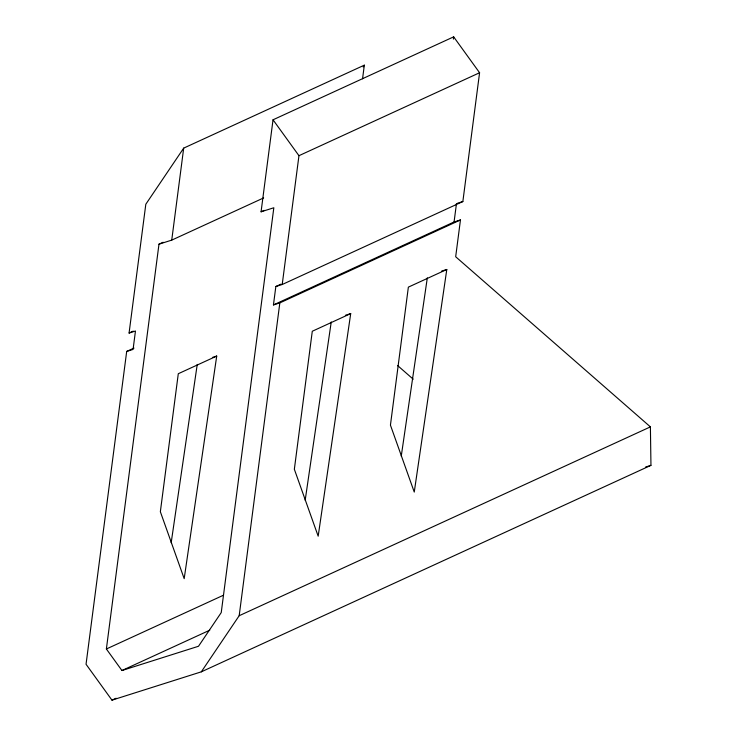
<?xml version="1.0" encoding="UTF-8"?>
<svg xmlns="http://www.w3.org/2000/svg" width="737" height="737" viewBox="0 0 737 737"><rect width="100%" height="100%" fill="white"/><g stroke="black" fill="none" stroke-linecap="round" stroke-linejoin="round"><path stroke-width="1.11" d="M133.996 348.085L126.69 351.438L86.045 664.258L111.969 700.15L201.302 671.84L650.955 465.342L650.403 426.88L455.678 256.752L460.459 219.948L454.075 221.975L273.445 304.925L275.841 286.518L281.055 284.123M126.69 351.438L133.075 349.421L135.461 331.014L129.076 333.041L145.815 204.232L183.697 148.119L364.327 65.16L362.558 78.795M275.841 286.518L282.216 284.5L462.854 201.551L479.584 72.742L453.66 36.85L273.031 119.799L261.073 211.805L273.832 207.76L221.238 612.585L198.502 646.257L121.937 670.523L106.377 648.993L158.98 244.168L163.163 242.252M158.98 244.168L171.739 240.124L183.697 148.119M201.302 671.84L239.184 615.717L279.83 302.898L460.459 219.948M282.216 284.5L298.955 155.691L273.031 119.799M453.366 39.125L453.66 36.85M454.075 221.975L456.47 203.569M171.187 542.708L197.249 364.419M216.715 356.082L184.186 578.656L160.353 511.736L178.29 373.723L216.715 356.082L212.468 357.427M305.182 500.239L331.245 321.94M350.711 313.603L318.181 536.186L294.349 469.266L312.285 331.254L350.711 313.603L345.395 315.289M401.26 456.111L427.322 277.821M446.797 269.484L414.258 492.058L390.435 425.138L408.362 287.135L446.797 269.484L441.481 271.17M363.148 66.92L364.327 65.16M298.955 155.691L479.584 72.742M171.739 240.124L263.625 197.931M261.073 211.805L264.205 210.367M129.076 333.041L133.259 331.116M106.377 648.993L223.468 595.22M239.184 615.717L650.403 426.88M121.937 670.523L209.769 630.19M111.969 700.15L116.151 698.225M457.53 203.237L462.854 201.551M273.445 304.925L279.83 302.898M645.511 467.074L650.955 465.342M397.667 365.607L413.208 379.187"/></g></svg>
